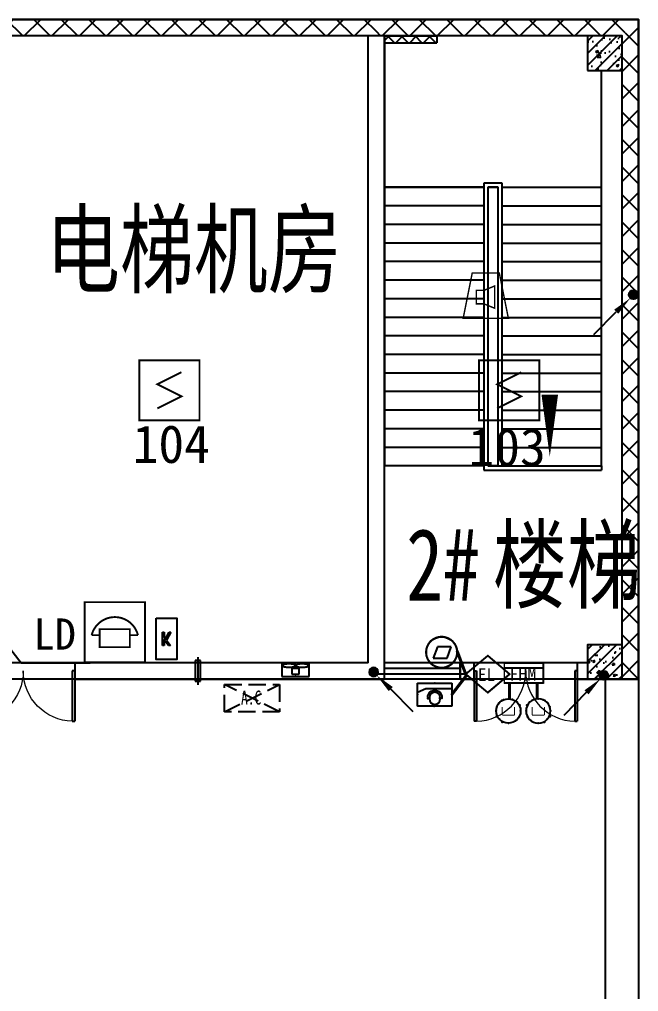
# Model space of a CAD drawing. Header units: millimetres. Extents: x -633009578 to 5705885, y -633235091 to 2571734.
# Drawn here: x 3411420 to 3420416, y 1772623 to 1786753 of the extents above; entities that cross this region are included whole.
import ezdxf
from ezdxf.enums import TextEntityAlignment as Align

# ---------------------------------------------------------------- set-up
doc = ezdxf.new("R2010")
doc.units = ezdxf.units.MM
doc.header["$LTSCALE"] = 1000
doc.header["$MEASUREMENT"] = 0
doc.linetypes.add('DASH', pattern=[0.35, 0.25, -0.1])
doc.layers.get('0').update_dxf_attribs({"color": 9})
for name, color, linetype in [('000000000000电气', 7, 'Continuous'), ('A-COLUM(柱)', 255, 'Continuous'), ('A-DOOR(门）', 4, 'Continuous'), ('A-EQPM(设备)', 15, 'Continuous'), ('A-F-AREA(计算)', 5, 'Continuous'), ('A-HATH(填充)', 8, 'Continuous'), ('A-LM-QPM(设备)', 8, 'Continuous'), ('A-ROOF(屋顶)', 11, 'Continuous'), ('A-STAR(楼梯)', 51, 'Continuous'), ('A-TEXT(房间)', 243, 'Continuous'), ('A-WALL(墙)', 255, 'Continuous'), ('A-WINDOW（窗）', 4, 'Continuous'), ('DIM_SYMB', 3, 'Continuous'), ('DUCT-排烟管设备', 7, 'Continuous'), ('TEL_TEXT', 7, 'Continuous'), ('WALL', 9, 'Continuous'), ('电-弱电平面-箭头', 3, 'Continuous'), ('电-强电平面-标注', 3, 'Continuous'), ('电-强电平面-线缆', 3, 'Continuous'), ('设备-安防', 3, 'Continuous'), ('设备-消防', 3, 'Continuous')]:
    doc.layers.add(name, color=color, linetype=linetype)
doc.styles.add('_TCH', font='simhei.ttf', dxfattribs={"width": 0.75, "bigfont": 'hztxt.shx'})
doc.styles.add('_TCH_DIM', font='simhei.ttf', dxfattribs={"width": 0.8, "bigfont": 'hztxt.shx'})
doc.styles.add('_TEL_DIM', font='simhei.ttf', dxfattribs={"height": 3.5, "bigfont": 'HZTXT'})
doc.styles.add('ELEC-DIM', font='simhei.ttf')
doc.styles.add('IDQSTYLE', font='simhei.ttf', dxfattribs={"width": 0.707, "bigfont": 'hztxt.shx'})
doc.styles.add('宋', font='simhei.ttf', dxfattribs={"width": 0.8})
doc.styles.add('宋体', font='simhei.ttf')
pattern_1 = [(45, (1334077.485091965, 677101.0876691224), (-200.0002033111466, 200.0002033111467), []), (135, (1334077.485091965, 677101.0876691224), (-200.0002033111467, -200.0002033111466), [])]

# ---------------------------------------------------------------- blocks, each defined once
blk = doc.blocks.new('HC001224')
at = {"color": 0, "linetype": 'Continuous', "const_width": 0.2}
blk.add_lwpolyline([(-3.125, 3.125), (3.125, 3.125), (3.125, -3.125), (-3.125, -3.125)], close=True, dxfattribs=at)
blk.add_lwpolyline([(1.25, 1.875), (-1.25, 0.625), (1.25, -0.625), (-1.25, -1.875)], dxfattribs=at)
at = {"color": 0, "style": 'IDQSTYLE', "width": 0.7}
blk.add_attdef('PSFHATT', (5.125, -3.125), '', height=2.5, dxfattribs=at)
blk = doc.blocks.new('HC001230')
at = {"color": 0, "linetype": 'Continuous', "const_width": 0.2}
blk.add_lwpolyline([(-3.125, 3.125), (3.125, 3.125), (3.125, -3.125), (-3.125, -3.125)], close=True, dxfattribs=at)
for points in [[(-1.749999999999972, 0.8473639094686121, -0.1989123673796602), (1.4210854715202e-14, 1.57223764362152, -0.1989123673796619), (1.750000000000028, 0.8473639094686121, -0.1359723361279837), (2.401072989950848, -0.3027623563785085, -0.1989123673796581)], [(-2.401072989951189, -0.3027623563785085, -0.1359723361280036), (-1.749999999999972, 0.8473639094686121, -0.1989123673796602)]]:
    blk.add_lwpolyline(points, format="xyb", dxfattribs=at)
for points in [[(-1.5625, 0.32223764362152), (1.5625, 0.32223764362152), (1.5625, -1.55276235637848), (-1.5625, -1.55276235637848), (-1.5625, 0.32223764362152)], [(-2.40107298995126, -0.3027623563785085), (-1.5625, -0.30276235637848)], [(1.5625, -0.30276235637848), (2.401072989950791, -0.3027623563785085)]]:
    blk.add_lwpolyline(points, dxfattribs=at)
at = {"color": 0, "style": 'IDQSTYLE', "width": 0.7}
blk.add_attdef('PSFHATT', (5.125, -3.125), '', height=2.5, dxfattribs=at)
blk = doc.blocks.new('HC001213')
at = {"color": 0, "linetype": 'Continuous', "const_width": 0.2}
blk.add_lwpolyline([(-1.875, 3.125), (1.875, 3.125), (3.125, -3.125), (-3.125, -3.125)], close=True, dxfattribs=at)
for points in [[(-0.243653517016746, 0.7382802506738564), (1.231346482983254, 1.338280250673856), (1.231346482983254, -1.736719749326144), (-0.243653517016746, -1.136719749326144)], [(-1.293653517016746, 0.7382802506738564), (-0.243653517016746, 0.7382802506738564), (-0.243653517016746, -1.136719749326144), (-1.293653517016746, -1.136719749326144), (-1.293653517016746, 0.7382802506738564)]]:
    blk.add_lwpolyline(points, dxfattribs=at)
at = {"color": 0, "style": 'IDQSTYLE', "width": 0.7}
blk.add_attdef('PSFHATT', (5.125, -3.125), '', height=2.5, dxfattribs=at)
blk = doc.blocks.new('*X126')
at = {"color": 0, "linetype": 'Continuous'}
for p, q in [((192.590110055903, 446.7242872143482), (193.9264208598343, 448.0605980182795)), ((192.6512440212146, 447.2096852483717), (193.4410228258108, 447.9994640529679)), ((192.666080612941, 446.3759937026742), (194.2747143715083, 447.9846274612416)), ((192.8122309321682, 446.0978799531896), (194.552828120993, 447.8384771420143)), ((193.0126674313866, 445.874052383696), (194.7766556904866, 447.6380406427959)), ((193.2651240367983, 445.7022449203958), (194.9484631537868, 447.3855840373842)), ((193.5780466605768, 445.5909034754624), (195.0598045987202, 447.0726614136058)), ((193.9838870800477, 445.5724798262212), (195.0782282479613, 446.6668209941349))]:
    blk.add_line(p, q, dxfattribs=at)
blk = doc.blocks.new('HC001447')
at = {"color": 0, "linetype": 'Continuous'}
blk.add_line((-5.469508829517324, -5.531426259851287), (-2.364015929042509, -2.356448738054951), dxfattribs=at)
blk.add_lwpolyline([(-2.364015929042509, -2.356448738054951, 0.8, 0, 0), (-0.4121164681388194, -0.4698776614111466, 0, 0, 0)], format="xyseb", dxfattribs=at)
blk.add_circle((0, 0), 0.625, dxfattribs=at)
at = {"color": 0, "linetype": 'Continuous', "xscale": 0.5, "yscale": 0.5, "zscale": 0.5}
blk.add_blockref('*X126', (-96.91845018383214, -223.4069038532592), dxfattribs=at)
at = {"color": 0, "style": 'IDQSTYLE', "width": 0.7}
blk.add_attdef('PSFHATT', (2.62500001, -5.531426259851287), '', height=2.5, dxfattribs=at)
blk = doc.blocks.new('A$C18BE6784')
at = {"color": 3}
for p, q in [((523.9618938427884, 10.07556907826802), (523.9618938427884, 267.0734257409931)), ((9.966180517105386, 207.7662279362848), (523.9618938427884, 207.7662279362848)), ((9.966180517105386, 10.07556907826802), (523.9618938427884, 10.07556907826802))]:
    blk.add_line(p, q, dxfattribs=at)
at = {"color": 3, "const_width": 19.76906588580314}
blk.add_lwpolyline([(9.966180517105386, 267.0734257409931), (9.966180517105386, 10.07556907826802), (523.9618938427884, 10.07556907826802), (523.9618938427884, 267.0734257409931), (9.966180517105386, 267.0734257409931), (9.966180517105386, 10.07556907826802)], dxfattribs=at)
at = {"layer": 'TEL_TEXT', "style": '宋'}
blk.add_text('FHM', height=174.3631611127561, dxfattribs=at).set_placement((76.73028432228602, 37.78400701103965))
blk = doc.blocks.new('$equip_U$00000071(蒋轩)')
at = {"const_width": 0.040000000000008}
blk.add_lwpolyline([(-0.5, 0, -1), (0.5, 0, -1), (-0.5, 0, -1.4631756610552)], format="xyb", dxfattribs=at)
at = {"linetype": 'Continuous', "const_width": 0.041666666666675}
for points in [[(-0.25, -0.1666666666715173), (-0.25, 0.1666666666715173)], [(0.25, -0.1666666666715173), (0.25, 0.1666666666715173)], [(-0.25, -0.1666666666715173), (0.25, -0.1666666666715173)]]:
    blk.add_lwpolyline(points, dxfattribs=at)
blk.add_circle((0, 0), 0.5000000000001146)
blk.add_point((0, -0.5))
at = {"color": 7, "style": '_TEL_DIM', "flags": 1}
for tag in ['REMARK', 'A']:
    blk.add_attdef(tag, text='', height=1.666666666667e-05, dxfattribs=at).set_placement((0, 0), align=Align.MIDDLE_CENTER)
blk = doc.blocks.new('$equip_U$00000073(LR-JS03)')
at = {"xscale": 1.008, "yscale": 1.008, "zscale": 1.008}
blk.add_blockref('$equip_U$00000071(蒋轩)', (0, 0), dxfattribs=at)
at = {"color": 7, "style": '_TEL_DIM', "flags": 1}
for tag in ['REMARK', 'A']:
    blk.add_attdef(tag, text='', height=2e-05, dxfattribs=at).set_placement((0, 0), align=Align.MIDDLE_CENTER)
blk = doc.blocks.new('$equip_U$00000082(LR-JS03)')
blk.add_blockref('$equip_U$00000073(LR-JS03)', (0, 0))
at = {"color": 7, "style": '_TEL_DIM', "flags": 1}
for tag in ['REMARK', 'A']:
    blk.add_attdef(tag, text='', height=2e-05, dxfattribs=at).set_placement((0, 0), align=Align.MIDDLE_CENTER)
blk = doc.blocks.new('$equip_U$00000090(LR-JS03)')
for p in [(0, 0.5040000000008149), (-0.5040000000153668, 0), (0.5039999999571592, 0), (0, -0.5040000000008149)]:
    blk.add_point(p)
blk.add_blockref('$equip_U$00000082(LR-JS03)', (0, 0))
at = {"color": 7, "style": '_TEL_DIM', "flags": 1}
for tag in ['REMARK', 'A']:
    blk.add_attdef(tag, text='', height=2e-05, dxfattribs=at).set_placement((0, 0), align=Align.MIDDLE_CENTER)
blk = doc.blocks.new('$equip_U$00000099(LR-JS03)')
at = {"linetype": 'Continuous', "ltscale": 0.7, "xscale": 0.6, "yscale": 0.6, "zscale": 0.6}
blk.add_blockref('$equip_U$00000090(LR-JS03)', (0, 0), dxfattribs=at)
at = {"color": 7, "linetype": 'Continuous', "style": '_TEL_DIM', "flags": 1}
for tag in ['REMARK', 'A']:
    blk.add_attdef(tag, text='', height=2e-05, dxfattribs=at).set_placement((0, 0), align=Align.MIDDLE_CENTER)
blk = doc.blocks.new('$equip_U$00000101(LR-JS03)')
at = {"linetype": 'Continuous', "ltscale": 0.7}
for p in [(-0.1658388294745237, 0.2592770627816208), (-0.1194070677738637, 0.277826766425278), (0, 0.302399999985937), (0.1048157138284296, 0.2836537081166171), (-0.3023999999277294, 0), (-0.2900179410353303, 0.1034561744891107), (-0.2358388293068856, 0.1892770628328435), (0.2132320802193135, 0.2144244387745857), (0.2832320802845061, 0.1444244387676008), (0.30240000016056, 0), (-0.2917371464427561, -0.1356171146035194), (-0.2217371466103941, -0.2056171146105044), (0.1854639847297221, -0.2388490536250174), (0.2639371012337506, -0.1475905369734392), (-0.1517371465452015, -0.2756171146174893), (0, -0.3024000000441447)]:
    blk.add_point(p, dxfattribs=at)
blk.add_blockref('$equip_U$00000099(LR-JS03)', (0, 0), dxfattribs=at)
at = {"color": 7, "linetype": 'Continuous', "style": '_TEL_DIM', "flags": 1}
for tag in ['REMARK', 'A']:
    blk.add_attdef(tag, text='', height=2e-05, dxfattribs=at).set_placement((0, 0), align=Align.MIDDLE_CENTER)
blk = doc.blocks.new('$equip_U$00000102(LR-JS03)')
for p in [(0, 0.3931199999997261), (-0.3931199999933597, 0), (0.3931200000224635, 0), (0, -0.3931200000006356)]:
    blk.add_point(p)
at = {"xscale": 1.3, "yscale": 1.3, "zscale": 1.3}
blk.add_blockref('$equip_U$00000101(LR-JS03)', (0, 0), dxfattribs=at)
at = {"color": 7, "style": '_TEL_DIM', "flags": 1}
for tag in ['REMARK', 'A']:
    blk.add_attdef(tag, text='', height=2e-05, dxfattribs=at).set_placement((0, 0), align=Align.MIDDLE_CENTER)
blk = doc.blocks.new('FHHHM')
at = {"layer": '设备-消防', "const_width": 35.58431859444}
for points in [[(-400.2762537132949, -420.9812156084226), (-400.2762537132949, -229.5319353532395)], [(-75.17435393342748, -420.9812156084226), (-75.17435393342748, -229.5319353532395)]]:
    blk.add_lwpolyline(points, dxfattribs=at)
at = {"layer": '设备-消防'}
for name, p, xscale, yscale, zscale in [('A$C18BE6784', (-471.5657044585096, -240.3660831669113), 0.9, 0.9, 0.9), ('$equip_U$00000102(LR-JS03)', (-414.3943202504888, -564.8034442435601), 367.6065970498603, 367.6065970498603, 367.6065970498603)]:
    blk.add_blockref(name, p, dxfattribs=dict(at, xscale=xscale, yscale=yscale, zscale=zscale))
at = {"layer": '设备-消防', "xscale": -367.6065970498603, "yscale": 367.606597049965, "zscale": 367.6065970500075, "rotation": 359.9999999999998}
blk.add_blockref('$equip_U$00000102(LR-JS03)', (-61.05628739541862, -564.8034442435601), dxfattribs=at)
blk = doc.blocks.new('$equip$00002496')
for p, q in [((-0.3257586027029902, -0.01245651182034635), (-0.3257586027029902, -0.04339440534022287)), ((-0.3257586027029902, -0.04339440534022287), (-0.2349881161644589, -0.04339440534022287)), ((-0.2349881161644589, -0.07433229886373738), (-0.2349881161644589, -0.01245651182034635)), ((0.2318991003703559, -0.04339041039929725), (0.3257586027029902, -0.04343435477494495)), ((0.2318995781242847, -0.07433229886373738), (0.2318995781242847, -0.01245651182034635)), ((0.3257586027029902, -0.01245651182034635), (0.3257586027029902, -0.04339440534022287))]:
    blk.add_line(p, q)
at = {"const_width": 0.04}
for points in [[(-0.3257569673587568, -0.01199135613933322), (-0.3257586027029902, -0.04339440534022287), (-0.2655665311758639, -0.04339440534022287)], [(-0.3257586027029902, -0.01209546335303457), (-0.3254450895765331, 0.007862924336222932), (-0.3246427298145136, 0.02099261244438821), (-0.3230396698054392, 0.03683146784896962), (-0.3200834360468434, 0.05640672732988605), (-0.3158846532169264, 0.07655434396292549), (-0.3114238906564424, 0.0934556857937423), (-0.3053167008911259, 0.1125148900100612), (-0.2961030303267762, 0.1360363546918961), (-0.2870512925146613, 0.1553192011742794), (-0.2776002755272202, 0.1727327617008996), (-0.2650090074748732, 0.1928330976625148), (-0.2480697203573072, 0.2158072831662139), (-0.2307201034273021, 0.2357486963155679), (-0.2183433735772269, 0.2482254943279258), (-0.2048552286432823, 0.2604362391903123), (-0.1911825684801443, 0.2715267914645665), (-0.1736025161517318, 0.2841171126310655), (-0.1547964517085347, 0.2957489191248897), (-0.1366549688245868, 0.3053642205159122), (-0.1125469685212011, 0.3159432491156622), (-0.09099250963481609, 0.3234552737812919), (-0.07185881528130267, 0.3286887830108753), (-0.0476470465073362, 0.3334767393171205), (-0.03344249982910696, 0.3353641694484395), (-0.01254353142576292, 0.33693107711224), (0.006284847928327508, 0.3371227143543365), (0.02112160998512991, 0.3364609976488282), (0.03364834297099151, 0.3353416012541857), (0.04427512355323415, 0.3339856622114894), (0.0514455190859735, 0.3328576949279523), (0.06296124946675263, 0.3306819992103556), (0.07295717955275904, 0.3284235992541653), (0.08476642325695138, 0.3253025975027413), (0.09841386118205264, 0.3210671038432338), (0.1073930458223913, 0.3179007922954042), (0.1189192084857496, 0.3133782735822024), (0.1273616340185981, 0.309727315147029), (0.1385068310191855, 0.3044504504359793), (0.1500006543647032, 0.2984373588406015), (0.1638636618590681, 0.2903635228794883), (0.1733825990086189, 0.2842636587374727), (0.1825355213950388, 0.2779405411420157), (0.1897162082022987, 0.2726458121323958), (0.1961934307328193, 0.2676024858810706), (0.2032832070399309, 0.2617741676658625), (0.2108134823647561, 0.2552078580083617), (0.217798692494398, 0.2487452608329477), (0.228148777372553, 0.2384502620334388), (0.2384204440459143, 0.2272843058126455), (0.2434306646027835, 0.2214536424435209), (0.2496786895935657, 0.2137899235021905), (0.2547404104698217, 0.2072320931656577), (0.2611980655201478, 0.1983612801268464), (0.2680283635418164, 0.1882836692966521), (0.2770073256251635, 0.1737512327563309), (0.2837973800196778, 0.1615835285520006), (0.2918694003747078, 0.1454322725621751), (0.2969779347913573, 0.1339993972869706), (0.3002692127192859, 0.126001952077786), (0.3046930583077483, 0.1142746343793988), (0.3092767016933067, 0.1005832550908963), (0.3129390048998175, 0.08807579556378187), (0.3161395389179233, 0.07547706223704154), (0.3186645603709621, 0.06388206950578024), (0.3211643142713001, 0.0500421286051278), (0.3228813630266814, 0.03809697220276576), (0.3240568224427989, 0.02762096420337912), (0.324859512373223, 0.01811108543552109), (0.3254132453730563, 0.00858592767326627), (0.3257090797560522, -0.00049248671712121), (0.3257832243107259, -0.007853463819628814), (0.3257586027029902, -0.01597356299680541)], [(0.2318995781242847, -0.04343435477494495), (0.3257586027029902, -0.04343435477494495), (0.3257689946476603, -0.01254634189172066)]]:
    blk.add_lwpolyline(points, dxfattribs=at)
blk.add_lwpolyline([(-0.2349881161644589, -0.04339440534022287), (-0.234988116149907, -0.07433229886373738, 0.0182959325663468), (-0.2341963414801285, -0.09596305228842539, 0.02057100331636309), (-0.2314330486115068, -0.1200309692394512, 0.01615663239953969), (-0.2279163057246478, -0.1385404972170363, 0.01693810384346652), (-0.2229987668251852, -0.1574872628661979, 0.01329564042987737), (-0.2183254288102034, -0.1718583239271538, 0.01774370437729911), (-0.2109808493987657, -0.190436463271908, 0.01810240356969195), (-0.202383055788232, -0.2083190727098554, 0.02333614132905712), (-0.1896684531238861, -0.229968408079003, 0.02044170027676835), (-0.1774249378067907, -0.2471703877454274, 0.01989766451918913), (-0.1643957158521516, -0.2626632182400499, 0.02937469172712198), (-0.1439065932936501, -0.2826519741392985, 0.02046687747088341), (-0.1288843219663249, -0.2946362194343237, 0.01994697534980988), (-0.1136344562692102, -0.3049034932155337, 0.02634036321689085), (-0.09301181325281505, -0.3161697710966109, 0.02276514568385508), (-0.07478138820442837, -0.3239164370424987, 0.02206410967143575), (-0.05684026748349424, -0.3297063967147551, 0.0175610551311905), (-0.04245622256712522, -0.3331187941075768, 0.01884926235006773), (-0.02688140393001959, -0.3356341081016581, 0.02667427645081797), (-0.004813117921003141, -0.3371611547772773, 0.02406458763464014), (0.01513338900986128, -0.3365152710211987, 0.01749181383793592), (0.02959480640129186, -0.334837958071148, 0.02217984979833747), (0.04783707972092088, -0.3312386844263528, 0.01670575936897621), (0.06151090867933817, -0.3274165873117454, 0.0217722080425489), (0.0790706878178753, -0.3210165422860882, 0.03374751034879078), (0.1057169104751665, -0.3077975864252949, 0.02730692637543976), (0.1266723583685234, -0.2939906737810816, 0.03748691983271558), (0.1535541368793929, -0.2707855348744488, 0.02366876899911156), (0.1697097239521099, -0.2529639476961165, 0.02463610663642848), (0.1846068157610716, -0.2329478090214252, 0.02205649491069121), (0.1970839504210744, -0.2124338016146794, 0.01935462041009298), (0.206340296252165, -0.1939205355338345, 0.01688452340010287), (0.2137288127123611, -0.1760053912075819, 0.01966230157732925), (0.2205645790236304, -0.1552443572727498, 0.01731440631145223), (0.2255364213342546, -0.135285412416124, 0.01765737348860424), (0.2290203964221291, -0.1154880664689699, 0.01633418443731503), (0.2311199677496916, -0.09579652929824078, 0.01862757118903319), (0.2318995781388367, -0.07433229886373738, -0.000472708372486724), (0.2318995781242847, -0.05279222321769339, 0.0004727079955161621), (0.2318995781242847, -0.03244852855277713, -0.0004727079955161849), (0.2318995781242847, -0.01245341187313898, 0.0193493677842396), (0.2310570476547582, 0.009855565578618553, 0.01770133877692018), (0.2286674682109151, 0.03113219686929369, 0.0176091688965659), (0.2250366548687452, 0.05081065330523415, 0.01973381331635689), (0.2191032464616001, 0.07337515754625201, 0.01545712335130221), (0.2136441482725786, 0.08944355720814201, 0.01638136793352114), (0.2064366456615971, 0.1069191381830024, 0.01889577194154605), (0.1974724603933282, 0.124934014853352, 0.01460926708694749), (0.1893017992697423, 0.1389198372235114, 0.01834707667655943), (0.1788048267626436, 0.154441256672726, 0.01802701254956099), (0.1670945117075462, 0.16930223901727, 0.01918510430489061), (0.1545159021334257, 0.1830286705735489, 0.02609018841368346), (0.1355203122220701, 0.2003201775660273, 0.02726780140366601), (0.1154953059740365, 0.2149753960547969, 0.02826022181265756), (0.09302354548708536, 0.2278643579738855, 0.01768013504660025), (0.07947741153475363, 0.2340587330181734, 0.02983831462154809), (0.05467275061528198, 0.242662508819194, 0.03688840652984774), (0.02498369276872836, 0.248695417874842, 0.03132680170442304), (-0.00154426900553517, 0.2503981151239714, 0.02152297382195137), (-0.01876981760142371, 0.249681544064515, 0.02781603352576516), (-0.04232023857184686, 0.2463571927401063, 0.02781924796867374), (-0.06450405267241877, 0.2406578850968799, 0.01792787672923883), (-0.07963114288577344, 0.2352566086992738, 0.0262865457487697), (-0.09992356615839526, 0.2259165745053906, 0.02119287732084118), (-0.11706115740526, 0.2159602789688506, 0.0171568808815843), (-0.1294802093179896, 0.207409261194698, 0.02416187819285423), (-0.1477007803769084, 0.1925049077508447, 0.02878934091920857), (-0.167043774476042, 0.1729245897222427, 0.01847703741819992), (-0.1794630369258812, 0.1577163090223621, 0.0213830109619632), (-0.1916570924367988, 0.1400851354956103, 0.01760758065260107), (-0.2016330892802216, 0.1229453873020248, 0.01681983214104903), (-0.2093724703590851, 0.1072558663363452, 0.01906551868470904), (-0.2177670299279271, 0.08662868678948143, 0.01663457793315364), (-0.2233549865341047, 0.06948587926308392, 0.01199850358657596), (-0.227126173209399, 0.05518552293506218, 0.01921348092443342), (-0.2312853431794792, 0.03417440378689207, 0.0129120010522256), (-0.2334025729942368, 0.01812716938002268, 0.01673519548586339), (-0.2347496548027266, -0.0005786718757008202, 0.009174826161293947), (-0.2349881161644589, -0.01245651182034635, 0.0008621608417457901), (-0.2349881161644589, -0.04339440534022287), (-0.2961449461872689, -0.04339440534022287, 56.79143426085979)], format="xyb", dxfattribs=at)
for centre, major_axis, ratio, start_param, end_param in [((0, -0.007853463819628814), (-5.946726671962764e-16, 0.3450403896201966), 0.944188663444044, 4.700094459124145, 7.866276155235024), ((-0.00154426900553517, -0.01245651181670837), (0, 0.2628546269403538), 0.8881100928804517, 4.71238898038469, 7.853981633974483), ((-0.00154426900553517, -0.07433229886373738), (0, -0.2628546269403538), 0.8881100928804517, 4.71238898038469, 7.853981633974483)]:
    blk.add_ellipse(centre, major_axis=major_axis, ratio=ratio, start_param=start_param, end_param=end_param)
for p in [(0, 0.3371869258007791), (-0.3257586027029902, -0.04339440534022287), (0, -0.3371811744327715), (0.3256694684678223, -0.04536965262741433)]:
    blk.add_point(p)
at = {"color": 7, "style": '_TEL_DIM', "flags": 1}
blk.add_attdef('A', text='', height=2e-05, dxfattribs=at).set_placement((0, 0), align=Align.MIDDLE_CENTER)
blk = doc.blocks.new('$equip$00002617')
for p, q in [((0.6250151190488396, 0.4150200000058248), (-0.6249848809511604, 0.4150200000058248)), ((-0.6249848809511604, 0.4150200000058248), (-0.6249848809511604, -0.4149799999959214)), ((0.6250151190488396, -0.4149799999959214), (0.6250151190488396, 0.4150200000058248)), ((-0.6249848809511604, 0.2150200000050972), (0.3250151190459292, 0.2150200000050972)), ((0.3250151190459292, 0.2150200000050972), (0.6250151190488396, 0.07502000000567932)), ((-0.6249848809511604, -0.4149799999959214), (0.6250151190488396, -0.4149799999959214))]:
    blk.add_line(p, q)
at = {"linetype": 'Continuous', "const_width": 0.04}
blk.add_lwpolyline([(-0.6249848809511604, 0.4150200000058248), (0.6250151190488396, 0.4150200000058248), (0.6250151190488396, -0.4149799999959214), (-0.6249848809511604, -0.4149799999959214)], close=True, dxfattribs=at)
at = {"color": 1}
for p in [(1.51190488395514e-05, 0.4150200000058248), (-0.6249848809511604, 2.000000495172571e-05), (0.6250151190488396, 2.000000495172571e-05), (0.01750438004455646, -0.4149799999959214)]:
    blk.add_point(p, dxfattribs=at)
at = {"color": 7, "style": '_TEL_DIM', "flags": 1}
blk.add_attdef('A', text='', height=2.5e-05, dxfattribs=at).set_placement((0, 0), align=Align.MIDDLE_CENTER)
blk = doc.blocks.new('A$C40EF29F0')
for name, p, xscale, yscale, zscale in [('$equip$00002617', (257.9972608285025, 173.994528161973), 400, 400, 400), ('$equip$00002496', (256.1213830718771, 133.3334205766732), 315, 315, 315)]:
    blk.add_blockref(name, p, dxfattribs=dict(xscale=xscale, yscale=yscale, zscale=zscale))
blk = doc.blocks.new('$equip$00002620')
for p, q in [((-0.1058179566880426, 0.1152844922435179), (-0.1858179566897888, -0.1047155077576463)), ((0.1624100250937772, 0.1152844922435179), (-0.1058179566880426, 0.1152844922435179)), ((0.08241002509203099, -0.1047155077576463), (0.1624100250937772, 0.1152844922435179)), ((-0.1858179566897888, -0.1047155077576463), (0.08241002509203099, -0.1047155077576463))]:
    blk.add_line(p, q)
at = {"const_width": 0.04}
blk.add_lwpolyline([(-0.2999925000021904, 9.999999747378752e-06, 1), (0.3000075000036304, 9.999999747378752e-06, 0.9999999999999999), (-0.2999925000021904, 9.999999747378752e-06, 1)], format="xyb", dxfattribs=at)
blk.add_circle((7.500000720028765e-06, 9.999999747378752e-06), 0.3000000000001062)
at = {"color": 1}
for p in [(7.500000720028765e-06, 0.3000099999990198), (-0.2999924999985524, 9.999999747378752e-06), (0.3000075000036304, 9.999999747378752e-06), (7.500000720028765e-06, -0.299989999999525)]:
    blk.add_point(p, dxfattribs=at)
at = {"color": 7, "style": '_TEL_DIM', "flags": 1}
blk.add_attdef('A', text='', height=2.5e-05, dxfattribs=at).set_placement((0, 0), align=Align.MIDDLE_CENTER)
blk = doc.blocks.new('$equip$00002474')
for p, q in [((-0.519992380955955, 1.000000338535756e-05), (7.619048119522631e-06, 0.4400100000020757)), ((7.619048119522631e-06, 0.4400100000020757), (0.5200076190521941, 1.000000338535756e-05)), ((7.619048119522631e-06, -0.4399899999989429), (-0.519992380955955, 1.000000338535756e-05)), ((0.5200076190521941, 1.000000338535756e-05), (7.619048119522631e-06, -0.4399899999989429))]:
    blk.add_line(p, q)
at = {"const_width": 0.04}
blk.add_lwpolyline([(7.619048119522631e-06, 0.4400100000020757), (-0.519992380955955, 1.000000338535756e-05), (7.619048119522631e-06, -0.4399899999989429), (0.5200076190521941, 1.000000338535756e-05), (7.619048119522631e-06, 0.4400100000020757), (-0.519992380955955, 1.000000338535756e-05)], dxfattribs=at)
for p in [(7.619048119522631e-06, 0.4400100000020757), (-0.519992380955955, 1.000000338535756e-05), (0.5200076190521941, 1.000000338535756e-05), (7.619048119522631e-06, -0.4399899999989429)]:
    blk.add_point(p)
at = {"color": 7, "style": '_TEL_DIM'}
blk.add_attdef('$TEXT$', text='', height=0.3, dxfattribs=at).set_placement((0.02805548798642121, 0.01213281898526475), align=Align.MIDDLE_CENTER)
at = {"color": 7, "style": '_TEL_DIM', "flags": 1}
blk.add_attdef('A', text='', height=2e-05, dxfattribs=at).set_placement((0, 0), align=Align.MIDDLE_CENTER)
blk = doc.blocks.new('31231')
at = {"layer": 'A-EQPM(设备)', "linetype": 'DASH', "ltscale": 500}
blk.add_lwpolyline([(46963.81837394973, 1033204.040788963), (46963.81837394973, 1032804.040788963)], dxfattribs=at)
blk.add_lwpolyline([(46923.81837394973, 1033154.040788963), (47003.81837394973, 1033154.040788963), (47003.81837394973, 1032854.040788963), (46923.81837394973, 1032854.040788963)], close=True, dxfattribs=at)
blk = doc.blocks.new('VdFDAFDFfasdgfswgre')
at = {"layer": 'A-LM-QPM(设备)'}
for p, q in [((-18.82899837940931, -406.182118716184), (32.44091908354312, -219.865729555022)), ((32.44091908354312, -219.865729555022), (56.36419694311917, -226.448856712319)), ((56.36419694311917, -226.448856712319), (37.18157476373017, -296.1590703437105)), ((49.2817729152739, -324.0305588338524), (125.9159782715142, -245.5878820237704)), ((153.1663345098495, -253.0865434217267), (58.93851659074426, -349.0140868732706)), ((125.9159782715142, -245.5878820237704), (153.1663345098495, -253.0865434217267)), ((5.094279481098056, -412.765245873481), (-18.82899837940931, -406.182118716184)), ((26.97990751266479, -333.232229411602), (5.094279481098056, -412.765245873481)), ((49.2817729152739, -324.0305588338524), (26.97990751266479, -333.232229411602)), ((26.97990751266479, -333.232229411602), (49.2817729152739, -324.0305588338524)), ((67.04131023027003, -429.8116214922629), (26.97990751266479, -333.232229411602)), ((37.18157476373017, -296.1590703437105), (49.2817729152739, -324.0305588338524)), ((58.93851659074426, -349.0140868732706), (97.61874484550208, -438.2258171304129)), ((97.61874484550208, -438.2258171304129), (67.04131023027003, -429.8116214922629))]:
    blk.add_line(p, q, dxfattribs=at)
blk.add_lwpolyline([(0, 0), (289.248551459983, -79.59444376500323), (130.0596639309078, -658.0915466849692), (-159.1888875309378, -578.4971029208973)], close=True, dxfattribs=at)
blk = doc.blocks.new('1fdasdas')
at = {"layer": 'A-EQPM(设备)', "linetype": 'DASH'}
for p, q in [((800.000240216963, -0.0003133723512291908), (0.0002401703968644142, 399.9996865927242)), ((0.0002401703968644142, -0.0003133723512291908), (800.000240216963, 399.9996865927242))]:
    blk.add_line(p, q, dxfattribs=at)
blk.add_lwpolyline([(0.0002401703968644142, 399.9996865927242), (800.000240216963, 399.9996865927242), (800.000240216963, -0.0003133723512291908), (0.0002401703968644142, -0.0003133723512291908)], close=True, dxfattribs=at)
at = {"layer": 'A-EQPM(设备)', "style": '_TCH_DIM', "width": 0.7058823529411765}
blk.add_text('A.C', height=204, dxfattribs=at).set_placement((239.6609672275372, 108.2505295248702))
blk = doc.blocks.new('$轴流风机$00000011')
for p, q in [((-500, 500, 1e-08), (-500, -500, 1e-08)), ((500, 500, 1e-08), (-500, 500, 1e-08)), ((500, -500, 1e-08), (500, 500, 1e-08)), ((-339.4800092864898, 134.6796910074772, 1e-08), (-339.4800092864898, -134.6796910074772, 1e-08)), ((87.95522044965765, 134.6796910074772, 1e-08), (-339.4800092864898, 134.6796910074772, 1e-08)), ((87.95522044965765, -134.6796910074772, 1e-08), (87.95522044965765, 134.6796910074772, 1e-08)), ((87.95522044965765, 0, 1e-08), (288.4946038684575, 0, 1e-08)), ((-339.4800092864898, -134.6796910074772, 1e-08), (87.95522044965765, -134.6796910074772, 1e-08)), ((-500, -500, 1e-08), (500, -500, 1e-08))]:
    blk.add_line(p, q)
for centre, radius, start, end in [((462.4428888200782, 274.1909822780144, 1e-08), 290.6672624295167, 153.0603398671826, 168.1126115914812), ((355.1290658579092, 328.7278263123881, 1e-08), 170.2906702038428, 129.1821255884627, 153.0603398671826), ((288.4946038684575, 410.4818086252635, 1e-08), 64.8209345055534, 90, 129.1821255884627), ((288.4946038684575, 410.4818086252635, 1e-08), 64.82093450552276, 50.81787441153735, 90), ((221.8601418790058, 328.7278263123881, 1e-08), 170.2906702037323, 26.93966013281736, 50.81787441153735), ((114.5463189241127, 274.1909822780144, 1e-08), 290.6672624295164, 11.88738840851878, 26.93966013281736), ((633.07206670288, 238.2729985965852, 1e-08), 465.0358888982827, 168.1126115914812, 180), ((633.07206670288, 238.2729985965852, 1e-08), 465.0358888974643, 180, 191.8873884085187), ((462.4428888200782, 202.3550149151561, 1e-08), 290.6672624290152, 191.8873884085187, 206.9396601328174), ((355.1290658579092, 147.8181708826014, 1e-08), 170.2906702042031, 206.9396601328174, 230.8178744115374), ((288.4946038684575, 66.06418856972596, 1e-08), 64.82093450569862, 230.8178744115374, 270), ((288.4946038684575, 66.06418856972596, 1e-08), 64.82093450561933, 270, 309.1821255884627), ((221.8601418790058, 147.8181708826014, 1e-08), 170.2906702039885, 309.1821255884627, 333.0603398671827), ((114.5463189241127, 202.3550149151561, 1e-08), 290.6672624293529, 333.0603398671827, 348.1126115914813), ((-56.08285895868903, 238.2729985965852, 1e-08), 465.0358888982828, 0, 11.88738840851878), ((-56.08285895868903, 238.2729985965852, 1e-08), 465.035888898019, 348.1126115914813, 0), ((633.07206670288, -238.2729985965852, 1e-08), 465.0358888974643, 168.1126115914812, 180), ((633.07206670288, -238.2729985965852, 1e-08), 465.0358888982922, 180, 191.8873884085187), ((462.4428888200782, -202.3550149151561, 1e-08), 290.6672624290063, 153.0603398671826, 168.1126115914812), ((462.4428888200782, -274.1909822780144, 1e-08), 290.6672624295167, 191.8873884085187, 206.9396601328174), ((355.1290658579092, -147.8181708826014, 1e-08), 170.2906702042102, 129.1821255884627, 153.0603398671826), ((288.4946038684575, -66.06418856972596, 1e-08), 64.82093450570038, 90, 129.1821255884627), ((288.4946038684575, -66.06418856972596, 1e-08), 64.82093450561933, 50.81787441153735, 90), ((221.8601418790058, -147.8181708826014, 1e-08), 170.290670203996, 26.93966013281736, 50.81787441153735), ((114.5463189241127, -202.3550149151561, 1e-08), 290.6672624293437, 11.88738840851878, 26.93966013281736), ((114.5463189241127, -274.1909822780144, 1e-08), 290.6672624295169, 333.0603398671827, 348.1126115914813), ((-56.08285895868903, -238.2729985965852, 1e-08), 465.035888898019, 0, 11.88738840851878), ((-56.08285895868903, -238.2729985965852, 1e-08), 465.0358888982919, 348.1126115914813, 0), ((355.1290658579092, -328.7278263123881, 1e-08), 170.2906702038428, 206.9396601328174, 230.8178744115374), ((288.4946038684575, -410.4818086252635, 1e-08), 64.82093450555568, 230.8178744115374, 270), ((288.4946038684575, -410.4818086252635, 1e-08), 64.82093450552276, 270, 309.1821255884627), ((221.8601418790058, -328.7278263123881, 1e-08), 170.2906702037334, 309.1821255884627, 333.0603398671827)]:
    blk.add_arc(centre, radius, start, end)
for p in [(-500, 0, 1e-08), (500, 0, 1e-08)]:
    blk.add_point(p)
blk = doc.blocks.new('$TCHSYS$WIN2D')
for p, q in [((-0.5, 0.5), (0.5, 0.5)), ((-0.5, 0.5), (-0.4999999999999999, -0.5)), ((0.5, 0.5), (0.4999999999999998, -0.5)), ((0.5, 0.1666666666666666), (-0.5, 0.1666666666666666)), ((0.5, -0.1666666666666667), (-0.5, -0.1666666666666667)), ((-0.4999999999999999, -0.5), (0.5, -0.5))]:
    blk.add_line(p, q)
blk = doc.blocks.new('$DorLib2D$00000002')
for p, q in [((-0.5, -5.684341886080802e-17), (-0.5000000000000007, 0.4875)), ((-0.4750000000000007, 0.4875), (-0.5000000000000007, 0.4875)), ((-0.475, -2.842170943040401e-17), (-0.4750000000000007, 0.4875)), ((0.475, -2.842170943040401e-17), (0.4750000000000007, 0.4875)), ((0.4750000000000007, 0.4875), (0.5000000000000007, 0.4875)), ((0.5, -5.684341886080802e-17), (0.5000000000000007, 0.4875)), ((-0.5, -5.684341886080802e-17), (-0.475, -2.842170943040401e-17)), ((0.5, -5.684341886080802e-17), (0.475, -2.842170943040401e-17))]:
    blk.add_line(p, q)
at = {"lineweight": 13}
for centre, start, end in [((-0.4875, -4.263256414560601e-17), 0, 88.53071641864632), ((0.4875, -4.263256414560601e-17), 91.4692835813537, 180)]:
    blk.add_arc(centre, 0.4875, start, end, dxfattribs=at)
blk = doc.blocks.new('_FZH')
h = blk.add_hatch()
h.set_pattern_fill('钢筋混凝土', color=256, scale=0.1, style=0)
h.set_pattern_definition([(45, (0, 0), (-0.1767766952966369, 0.1767766952966369), []), (50, (0, 0), (0.7172601826007535, -0.06275213498259512), [0.07500000000000001, -0.8250000000000001]), (355, (0, 0), (-0.138751333613, 0.7521921337000119), [0.06, -0.66]), (100.4514, (0.05977168000000001, -0.00522934), (0.5785093817140216, 0.6894395420609536), [0.06374019, -0.701142112]), (46.1842, (0, 0.2), (1.067241048625645, -0.1655190143290181), [0.1125, -1.2375]), (96.6356, (0.088936745, 0.186206693), (0.9346627055487033, 0.9741178709004418), [0.095610288, -1.051713]), (351.1842, (0, 0.2), (0.9346619451336272, 0.9741186009253247), [0.09000000000000001, -0.9900000000000001]), (21, (0.1, 0.15), (0.5969070521184617, -0.4026188906653388), [0.07500000000000001, -0.8250000000000001]), (326, (0.1, 0.15), (0.2433153319215824, 0.7251500450468529), [0.06, -0.66]), (71.4514, (0.149742233, 0.116448394), (0.84022262858149, 0.3225304967099524), [0.06374019, -0.701142112]), (37.50000000000001, (0, 0), (0.01215985531729062, 0.3328938538313115), [0, -0.652, 0, -0.67, 0, -0.6625000000000001]), (7.499999999999999, (0, 0), (0.2630695374421486, 0.3944117118823603), [0, -0.382, 0, -0.637, 0, -0.2525]), (-32.5, (-0.223, 0), (0.533822436172409, -0.02255487173437976), [0, -0.25, 0, -0.78, 0, -1.035]), (-42.5, (-0.323, 0), (0.5831861693423862, 0.1001049823323177), [0, -0.325, 0, -0.518, 0, -0.735])])
h.paths.add_polyline_path([(-0.5, -0.5), (0.5, -0.5), (0.5, 0.5), (-0.5, 0.5)])
blk.add_lwpolyline([(-0.5, -0.5), (0.5, -0.5), (0.5, 0.5), (-0.5, 0.5)], close=True)

msp = doc.modelspace()

# ---------------------------------------------------------------- hatches: boundary and pattern name
at = {"layer": 'A-HATH(填充)'}
h = msp.add_hatch(dxfattribs=at)
h.set_pattern_fill('多孔材料', color=256, scale=100, style=0)
h.set_pattern_definition(pattern_1)
h.paths.add_polyline_path([(3416605.999055901, 1786513.499999896), (3416605.999055901, 1786753.499999896), (3402275.999055822, 1786753.499999896), (3402275.999055822, 1786513.499999896)])
h = msp.add_hatch(dxfattribs=at)
h.set_pattern_fill('多孔材料', color=256, scale=100, style=0)
h.set_pattern_definition(pattern_1)
h.paths.add_polyline_path([(3420175.999055791, 1786513.499999987), (3420415.999055735, 1786753.499999855), (3416605.999055901, 1786753.499999896), (3416605.999055901, 1786513.499999896)])
h = msp.add_hatch(dxfattribs=at)
h.set_pattern_fill('多孔材料', color=256, scale=100, style=0)
h.set_pattern_definition(pattern_1)
h.paths.add_polyline_path([(3420415.999055772, 1777163.499999896), (3420415.999055735, 1786753.499999855), (3420175.999055791, 1786513.499999987), (3420175.999055772, 1777163.499999896)])
h = msp.add_hatch(dxfattribs=at)
h.set_pattern_fill('多孔材料', color=256, scale=50, style=0)
h.set_pattern_definition([(45, (1333977.485091965, 677101.0876691224), (-100.0001016555733, 100.0001016555733), []), (135, (1333977.485091965, 677101.0876691224), (-100.0001016555733, -100.0001016555733), [])])
h.paths.add_polyline_path([(3416726.003927773, 1786413.499999898), (3417486.003927854, 1786413.499999898), (3417486.003927854, 1786513.499999898), (3416726.003927773, 1786513.499999898)])

# ---------------------------------------------------------------- linework, layer by layer
at = {"layer": 'A-DOOR(门）'}
for p, q in [((3412226.008799356, 1777403.499999888), (3410726.008799356, 1777403.499999888)), ((3419525.999055831, 1777403.499999888), (3418025.999055831, 1777403.499999888)), ((3412226.008799356, 1777163.499999888), (3410726.008799356, 1777163.499999888)), ((3419525.999055831, 1777163.499999888), (3418025.999055831, 1777163.499999888))]:
    msp.add_line(p, q, dxfattribs=at)
at = {"layer": 'A-F-AREA(计算)'}
msp.add_lwpolyline([(3391325.999055902, 1786753.499999896), (3420415.999055792, 1786753.499999896), (3420415.999055792, 1777163.499999865), (3391325.999055902, 1777163.499999865)], close=True, dxfattribs=at)
at = {"layer": 'A-ROOF(屋顶)'}
msp.add_line((3420415.999055792, 1777163.499999865), (3420415.999055801, 1718813.499999938), dxfattribs=at)
msp.add_lwpolyline([(3419935.999058421, 1728913.499999938), (3419935.99907145, 1777163.499999804)], dxfattribs=at)
at = {"layer": 'A-STAR(楼梯)'}
for p, q in [((3419676.003927902, 1786513.499999851), (3416725.999055902, 1786513.499999896)), ((3416725.999055902, 1786513.499999896), (3416725.999055902, 1784313.499999896)), ((3419875.999055902, 1784313.499999896), (3419875.999055921, 1786013.500000177)), ((3418435.999055851, 1784373.500001712), (3418165.999055858, 1784373.500001712)), ((3418165.999055858, 1784373.500001712), (3418165.999055858, 1780203.499999968)), ((3418435.999055902, 1780263.499999896), (3418435.999055851, 1784373.500001712)), ((3416725.999055902, 1784313.499999896), (3416725.999055902, 1780263.499999896)), ((3418165.999055865, 1784313.499999851), (3416725.999055902, 1784313.499999896)), ((3416725.999055902, 1784313.499999896), (3418165.999055865, 1784313.499999849)), ((3418225.999055902, 1784313.499999896), (3418225.999055902, 1780263.499999896)), ((3418375.999055851, 1784313.499999387), (3418225.999055858, 1784313.499999387)), ((3418225.999055858, 1784313.499999387), (3418225.999055858, 1780263.499999968)), ((3418225.999054797, 1784313.499999961), (3418375.999052349, 1784313.499999851)), ((3418375.999055902, 1780263.499999896), (3418375.999055902, 1784313.499999896)), ((3418375.999055902, 1780263.499999896), (3418375.999055851, 1784313.499999387)), ((3418435.999055756, 1784313.499999851), (3419875.999055902, 1784313.499999896)), ((3418435.999055756, 1784313.499999851), (3419875.999055902, 1784313.499999896)), ((3419875.999055902, 1780263.499999896), (3419875.999055902, 1784313.499999896)), ((3418165.999055865, 1784043.499999851), (3416725.999055902, 1784043.499999896)), ((3418435.99905576, 1784043.499999851), (3419875.999055902, 1784043.499999896)), ((3418165.999055865, 1783773.499999851), (3416725.999055902, 1783773.499999896)), ((3418435.999055763, 1783773.499999851), (3419875.999055902, 1783773.499999896)), ((3418165.999055865, 1783503.499999851), (3416725.999055902, 1783503.499999896)), ((3418435.999055767, 1783503.499999851), (3419875.999055902, 1783503.499999896)), ((3418165.999055865, 1783233.499999851), (3416725.999055902, 1783233.499999896)), ((3418435.99905577, 1783233.499999851), (3419875.999055902, 1783233.499999896)), ((3418165.999055865, 1782963.499999851), (3416725.999055902, 1782963.499999896)), ((3418435.999055773, 1782963.499999851), (3419875.999055902, 1782963.499999896)), ((3418165.999055865, 1782693.499999851), (3416725.999055902, 1782693.499999896)), ((3418435.999055776, 1782693.499999851), (3419875.999055902, 1782693.499999896)), ((3418165.999055865, 1782423.499999851), (3416725.999055902, 1782423.499999896)), ((3418435.99905578, 1782423.499999851), (3419875.999055902, 1782423.499999896)), ((3418165.999055865, 1782153.499999851), (3416725.999055902, 1782153.499999896)), ((3418435.999055783, 1782153.499999851), (3419875.999055902, 1782153.499999896)), ((3418165.999055865, 1781883.499999851), (3416725.999055902, 1781883.499999896)), ((3418435.999055787, 1781883.499999851), (3419875.999055902, 1781883.499999896)), ((3418165.999055865, 1781613.499999851), (3416725.999055902, 1781613.499999896)), ((3418435.99905579, 1781613.499999851), (3419875.999055902, 1781613.499999896)), ((3418165.999055865, 1781343.499999851), (3416725.999055902, 1781343.499999896)), ((3418435.999055794, 1781343.499999851), (3419875.999055902, 1781343.499999896)), ((3418165.999055865, 1781073.499999851), (3416725.999055902, 1781073.499999896)), ((3418435.999055796, 1781073.499999851), (3419875.999055902, 1781073.499999896)), ((3418165.999055865, 1780803.499999851), (3416725.999055902, 1780803.499999896)), ((3418435.9990558, 1780803.499999851), (3419875.999055902, 1780803.499999896)), ((3418165.999055865, 1780533.499999851), (3416725.999055902, 1780533.499999896)), ((3418435.999055804, 1780533.499999851), (3419875.999055902, 1780533.499999896)), ((3418165.999055865, 1780263.499999851), (3416725.999055902, 1780263.499999896)), ((3418225.999055858, 1780263.499999968), (3419875.999055902, 1780263.499999896)), ((3418375.999055902, 1780263.499999896), (3418225.999055902, 1780263.499999896)), ((3418375.999055902, 1780263.499999896), (3418435.999055807, 1780263.499999851)), ((3418375.999055902, 1780263.499999896), (3418435.999055902, 1780263.499999896)), ((3418435.999055807, 1780263.499999851), (3419875.999055902, 1780263.499999896)), ((3419875.999055902, 1780263.499999896), (3419875.999055902, 1780203.499999896)), ((3418165.999055858, 1780203.499999968), (3419875.999055902, 1780203.499999896))]:
    msp.add_line(p, q, dxfattribs=at)
at = {"layer": 'A-WALL(墙)'}
for p, q in [((3416485.9990559, 1777403.499999906), (3416485.9990559, 1786513.499999883)), ((3416725.999055896, 1777403.499999899), (3416725.999055896, 1786513.499999883)), ((3416726.003927773, 1786513.499999898), (3417486.003927854, 1786513.499999898)), ((3416726.003927773, 1786513.499999898), (3416726.003927773, 1786413.499999898)), ((3417486.003927854, 1786513.499999898), (3417486.003927854, 1786413.499999898)), ((3416726.003927773, 1786413.499999898), (3417486.003927854, 1786413.499999898)), ((3416485.9990559, 1777403.499999906), (3412226.008799037, 1777403.499999894)), ((3412226.008799037, 1777403.499999894), (3412226.008799037, 1777163.499999906)), ((3416725.999055283, 1777163.499999745), (3416725.999055282, 1777403.500000008)), ((3418025.999055792, 1777403.500000003), (3417825.999055791, 1777403.500000004)), ((3417825.999055791, 1777403.500000004), (3417825.999055791, 1777163.499999745)), ((3418025.999055791, 1777163.499999745), (3418025.999055792, 1777403.500000003)), ((3419675.999055832, 1777403.499998732), (3419525.999055791, 1777403.499999998)), ((3419525.999055791, 1777403.499999998), (3419525.999055791, 1777163.499999745)), ((3412226.008799037, 1777163.499999906), (3416605.999055902, 1777163.499999888)), ((3416605.999055902, 1777163.499999888), (3416725.999055283, 1777163.499999745)), ((3417825.999055791, 1777163.499999745), (3418025.999055791, 1777163.499999745)), ((3419525.999055791, 1777163.499999745), (3419675.999055832, 1777163.500001059))]:
    msp.add_line(p, q, dxfattribs=at)
at = {"layer": 'DIM_SYMB'}
msp.add_lwpolyline([(3417475.999055902, 1780128.499999896, 0, 0, 0), (3417475.999055902, 1785413.499999896, 0, 0, 0), (3419125.999055902, 1785413.499999896, 0, 0, 0), (3419125.999055902, 1780398.499999896, 0, 240.0000000000001, 0), (3419125.999055902, 1781298.499999896, 0, 0, 0)], format="xyseb", dxfattribs=at)
at = {"layer": 'WALL'}
for p, q in [((3416605.999055901, 1786753.499999896), (3402275.999055822, 1786753.499999896)), ((3420415.999055735, 1786753.499999855), (3416605.999055901, 1786753.499999896)), ((3420415.999055772, 1777163.499999896), (3420415.999055735, 1786753.499999855)), ((3416605.999055901, 1786513.499999896), (3402275.999055822, 1786513.499999896)), ((3420175.999055791, 1786513.499999987), (3416605.999055901, 1786513.499999896)), ((3420175.999055772, 1777163.499999896), (3420175.999055791, 1786513.499999987)), ((3420175.999055772, 1777163.499999896), (3420415.999055772, 1777163.499999896))]:
    msp.add_line(p, q, dxfattribs=at)
at = {"layer": '电-强电平面-标注'}
for p, q in [((3410473.540064042, 1778654.548342492), (3411444.189389656, 1777403.499999888)), ((3411444.189389656, 1777403.499999888), (3412449.252680795, 1777403.499999888))]:
    msp.add_line(p, q, dxfattribs=at)
at = {"layer": '电-强电平面-线缆', "color": 1, "linetype": 'Continuous'}
for points, const_width in [([(3417913.067275145, 1777215.334230867), (3417778.348276115, 1777576.041650271)], 45), ([(3417908.206295992, 1777238.210782623), (3416515.980951658, 1777238.210782623)], 30), ([(3417913.067275145, 1777215.334230867), (3417704.027941606, 1776942.808158981)], 45)]:
    msp.add_lwpolyline(points, dxfattribs=dict(at, const_width=const_width))

# ---------------------------------------------------------------- block references
at = {"layer": '000000000000电气', "color": 3, "xscale": 1.2285, "yscale": 1.2285, "zscale": 1.2285}
msp.add_blockref('FHHHM', (3419033.805884996, 1777395.796679756), dxfattribs=at)
at = {"layer": 'A-COLUM(柱)', "xscale": 500, "yscale": 500, "zscale": 500}
for p in [(3419926.003927674, 1786263.499999938), (3419925.999055788, 1777413.499999896)]:
    msp.add_blockref('_FZH', p, dxfattribs=at)
at = {"layer": 'A-DOOR(门）', "extrusion": (0, 0, -1), "xscale": 1500, "yscale": 1500, "zscale": 1500, "rotation": 180}
msp.add_blockref('$DorLib2D$00000002', (-3411476.008799356, 1777283.499999888), dxfattribs=at)
at = {"layer": 'A-DOOR(门）', "xscale": 1500, "yscale": 1500, "zscale": 1500, "rotation": 180}
msp.add_blockref('$DorLib2D$00000002', (3418775.999055831, 1777283.499999888), dxfattribs=at)
at = {"layer": 'A-EQPM(设备)', "color": 6, "xscale": -1}
msp.add_blockref('31231', (3460976.973230288, 744279.4592109249), dxfattribs=at)
at = {"layer": 'A-EQPM(设备)', "color": 6}
msp.add_blockref('1fdasdas', (3414400.346218467, 1776687.04239611), dxfattribs=at)
at = {"layer": 'A-LM-QPM(设备)', "rotation": 15.38565984453274}
msp.add_blockref('VdFDAFDFfasdgfswgre', (3413406.904984866, 1778050.605177056), dxfattribs=at)
at = {"layer": 'A-WINDOW（窗）', "xscale": 1100, "yscale": 240, "zscale": 1100, "rotation": 180}
msp.add_blockref('$TCHSYS$WIN2D', (3417275.999055525, 1777283.499999888), dxfattribs=at)
at = {"layer": 'DUCT-排烟管设备', "xscale": 0.2, "yscale": 0.4, "zscale": 1600, "rotation": 89.9999999999999}
msp.add_blockref('$轴流风机$00000011', (3415431.948844305, 1777303.499999883, -1.6e-05), dxfattribs=at)
at = {"layer": '电-弱电平面-箭头', "color": 4, "yscale": 105, "zscale": 105}
for p, xscale in [((3420340.372318797, 1782753.004603669), 105), ((3416567.104705193, 1777267.907475766), -105), ((3419908.053154007, 1777220.621187538), 105)]:
    msp.add_blockref('HC001447', p, dxfattribs=dict(at, xscale=xscale))
at = {"layer": '设备-安防', "xscale": 750, "yscale": 750, "zscale": 750, "rotation": 180}
msp.add_blockref('$equip$00002620', (3417554.31969479, 1777555.224299831), dxfattribs=at)
at = {"layer": '设备-安防'}
ref = msp.add_blockref('$equip$00002474', (3418224.110924566, 1777238.216857625), dxfattribs=dict(at, xscale=607.5, yscale=607.5, zscale=607.5, rotation=180))
ref.add_attrib('$TEXT$', 'EL', dxfattribs={"layer": '0', "color": 7, "height": 182.25, "style": '_TEL_DIM'}).set_placement((3418207.067215765, 1777230.846170141), align=Align.MIDDLE_CENTER)
at = {"layer": '设备-安防', "xscale": -1}
msp.add_blockref('A$C40EF29F0', (3417712.031250054, 1776766.019338843), dxfattribs=at)
at = {"layer": '设备-消防'}
for name, p, xscale, yscale, zscale in [('HC001213', (3418195.643374439, 1782738.336836772), 105, 105, 105), ('HC001224', (3413599.172187979, 1781362.884412739), 140, 140, 140), ('HC001224', (3418536.173132148, 1781362.884412739), 140, 140, 140), ('HC001230', (3412805.81102147, 1777846.369244597), 140, 140, 140)]:
    msp.add_blockref(name, p, dxfattribs=dict(at, xscale=xscale, yscale=yscale, zscale=zscale))

# ---------------------------------------------------------------- texts
at = {"layer": '000000000000电气', "color": 1, "style": '宋体'}
for s, p in [('104', (3413064.587433689, 1780307.187067238)), ('103', (3417944.926959734, 1780263.499999858))]:
    msp.add_text(s, height=550, dxfattribs=at).set_placement(p)
at = {"layer": 'A-TEXT(房间)', "style": '_TCH', "width": 0.75}
for s, p in [('电梯机房', (3411806.198665748, 1782886.776406219)), ('楼梯', (3418299.469055686, 1778302.855699657)), ('2#', (3417039.469055686, 1778302.855699657))]:
    msp.add_text(s, height=1050, dxfattribs=at).set_placement(p)
at = {"layer": '电-强电平面-标注', "style": 'ELEC-DIM'}
msp.add_text('LD', height=453.1645569620252, dxfattribs=at).set_placement((3411623.9362251, 1777593.373417609))

doc.saveas('drawing.dxf')
